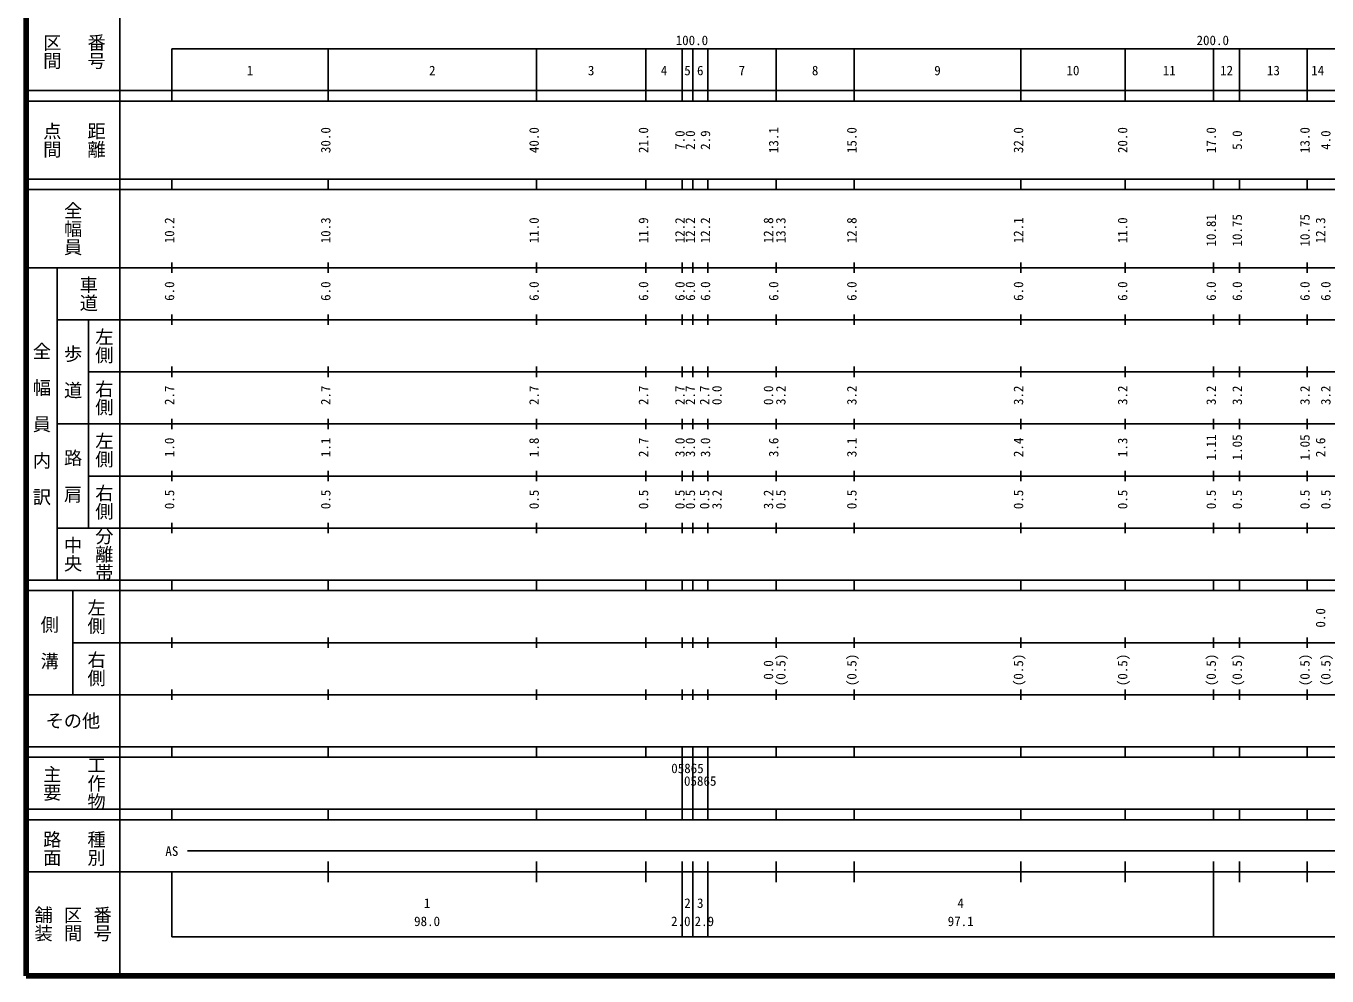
# Model space of a CAD drawing. Units: millimetres on the paper, enlarged 1000 times. Extents: x 40000 to 680000, y 20000 to 380000.
# Drawn here: x 40000 to 289777, y 20000 to 202409 of the extents above; entities that cross this region are included whole.
import ezdxf
from ezdxf.enums import TextEntityAlignment as Align

# ---------------------------------------------------------------- set-up
doc = ezdxf.new("R2010")
doc.units = ezdxf.units.MM
doc.header["$LTSCALE"] = 1000
doc.layers.add('M-TTL', color=2, linetype='Continuous', lineweight=140)
doc.layers.add('M-TTL-BAND', color=7, linetype='Continuous', lineweight=25)
doc.styles.add('@ＭＳ ゴシック', font='')
doc.styles.add('ＭＳ ゴシック', font='')
doc.styles.get('@ＭＳ ゴシック').set_extended_font_data('@MS Gothic')
doc.styles.get('ＭＳ ゴシック').set_extended_font_data('MS Gothic')

msp = doc.modelspace()

# ---------------------------------------------------------------- linework, layer by layer
at = {"layer": 'M-TTL'}
for p, q in [((40000, 380000), (40000, 20000)), ((40000, 20000), (680000, 20000))]:
    msp.add_line(p, q, dxfattribs=at)
at = {"layer": 'M-TTL-BAND'}
for p, q in [((58000, 370000), (58000, 20000)), ((68000, 198000), (579000, 198000)), ((68000, 198000), (68000, 188000)), ((98000, 188000), (98000, 198000)), ((138000, 188000), (138000, 198000)), ((159000, 188000), (159000, 198000)), ((166000, 188000), (166000, 198000)), ((168000, 188000), (168000, 198000)), ((170900, 188000), (170900, 198000)), ((184000, 188000), (184000, 198000)), ((199000, 188000), (199000, 198000)), ((231000, 188000), (231000, 198000)), ((251000, 188000), (251000, 198000)), ((268000, 188000), (268000, 198000)), ((273000, 188000), (273000, 198000)), ((286000, 188000), (286000, 198000)), ((40000, 190000), (579000, 190000)), ((40000, 188000), (579000, 188000)), ((40000, 173000), (579000, 173000)), ((68000, 171000), (68000, 173000)), ((98000, 171000), (98000, 173000)), ((138000, 171000), (138000, 173000)), ((159000, 171000), (159000, 173000)), ((166000, 171000), (166000, 173000)), ((168000, 171000), (168000, 173000)), ((170900, 171000), (170900, 173000)), ((184000, 171000), (184000, 173000)), ((199000, 171000), (199000, 173000)), ((231000, 171000), (231000, 173000)), ((251000, 171000), (251000, 173000)), ((268000, 171000), (268000, 173000)), ((273000, 171000), (273000, 173000)), ((286000, 171000), (286000, 173000)), ((40000, 171000), (579000, 171000)), ((40000, 156000), (579000, 156000)), ((46000, 96000), (46000, 156000)), ((68000, 155000), (68000, 157000)), ((98000, 155000), (98000, 157000)), ((138000, 155000), (138000, 157000)), ((159000, 155000), (159000, 157000)), ((166000, 155000), (166000, 157000)), ((168000, 155000), (168000, 157000)), ((170900, 155000), (170900, 157000)), ((184000, 155000), (184000, 157000)), ((199000, 155000), (199000, 157000)), ((231000, 155000), (231000, 157000)), ((251000, 155000), (251000, 157000)), ((268000, 155000), (268000, 157000)), ((273000, 155000), (273000, 157000)), ((286000, 155000), (286000, 157000)), ((46000, 146000), (579000, 146000)), ((52000, 146000), (52000, 106000)), ((68000, 145000), (68000, 147000)), ((98000, 145000), (98000, 147000)), ((138000, 145000), (138000, 147000)), ((159000, 145000), (159000, 147000)), ((166000, 145000), (166000, 147000)), ((168000, 145000), (168000, 147000)), ((170900, 145000), (170900, 147000)), ((184000, 145000), (184000, 147000)), ((199000, 145000), (199000, 147000)), ((231000, 145000), (231000, 147000)), ((251000, 145000), (251000, 147000)), ((268000, 145000), (268000, 147000)), ((273000, 145000), (273000, 147000)), ((286000, 145000), (286000, 147000)), ((52000, 136000), (579000, 136000)), ((68000, 135000), (68000, 137000)), ((98000, 135000), (98000, 137000)), ((138000, 135000), (138000, 137000)), ((159000, 135000), (159000, 137000)), ((166000, 135000), (166000, 137000)), ((168000, 135000), (168000, 137000)), ((170900, 135000), (170900, 137000)), ((184000, 135000), (184000, 137000)), ((199000, 135000), (199000, 137000)), ((231000, 135000), (231000, 137000)), ((251000, 135000), (251000, 137000)), ((268000, 135000), (268000, 137000)), ((273000, 135000), (273000, 137000)), ((286000, 135000), (286000, 137000)), ((46000, 126000), (579000, 126000)), ((68000, 125000), (68000, 127000)), ((98000, 125000), (98000, 127000)), ((138000, 125000), (138000, 127000)), ((159000, 125000), (159000, 127000)), ((166000, 125000), (166000, 127000)), ((168000, 125000), (168000, 127000)), ((170900, 125000), (170900, 127000)), ((184000, 125000), (184000, 127000)), ((199000, 125000), (199000, 127000)), ((231000, 125000), (231000, 127000)), ((251000, 125000), (251000, 127000)), ((268000, 125000), (268000, 127000)), ((273000, 125000), (273000, 127000)), ((286000, 125000), (286000, 127000)), ((52000, 116000), (579000, 116000)), ((68000, 115000), (68000, 117000)), ((98000, 115000), (98000, 117000)), ((138000, 115000), (138000, 117000)), ((159000, 115000), (159000, 117000)), ((166000, 115000), (166000, 117000)), ((168000, 115000), (168000, 117000)), ((170900, 115000), (170900, 117000)), ((184000, 115000), (184000, 117000)), ((199000, 115000), (199000, 117000)), ((231000, 115000), (231000, 117000)), ((251000, 115000), (251000, 117000)), ((268000, 115000), (268000, 117000)), ((273000, 115000), (273000, 117000)), ((286000, 115000), (286000, 117000)), ((46000, 106000), (579000, 106000)), ((68000, 105000), (68000, 107000)), ((98000, 105000), (98000, 107000)), ((138000, 105000), (138000, 107000)), ((159000, 105000), (159000, 107000)), ((166000, 105000), (166000, 107000)), ((168000, 105000), (168000, 107000)), ((170900, 105000), (170900, 107000)), ((184000, 105000), (184000, 107000)), ((199000, 105000), (199000, 107000)), ((231000, 105000), (231000, 107000)), ((251000, 105000), (251000, 107000)), ((268000, 105000), (268000, 107000)), ((273000, 105000), (273000, 107000)), ((286000, 105000), (286000, 107000)), ((40000, 96000), (579000, 96000)), ((68000, 94000), (68000, 96000)), ((98000, 94000), (98000, 96000)), ((138000, 94000), (138000, 96000)), ((159000, 94000), (159000, 96000)), ((166000, 94000), (166000, 96000)), ((168000, 94000), (168000, 96000)), ((170900, 94000), (170900, 96000)), ((184000, 94000), (184000, 96000)), ((199000, 94000), (199000, 96000)), ((231000, 94000), (231000, 96000)), ((251000, 94000), (251000, 96000)), ((268000, 94000), (268000, 96000)), ((273000, 94000), (273000, 96000)), ((286000, 94000), (286000, 96000)), ((40000, 94000), (579000, 94000)), ((49000, 94000), (49000, 74000)), ((68000, 83000), (68000, 85000)), ((98000, 83000), (98000, 85000)), ((138000, 83000), (138000, 85000)), ((159000, 83000), (159000, 85000)), ((166000, 83000), (166000, 85000)), ((168000, 83000), (168000, 85000)), ((170900, 83000), (170900, 85000)), ((184000, 83000), (184000, 85000)), ((199000, 83000), (199000, 85000)), ((231000, 83000), (231000, 85000)), ((251000, 83000), (251000, 85000)), ((268000, 83000), (268000, 85000)), ((273000, 83000), (273000, 85000)), ((286000, 83000), (286000, 85000)), ((49000, 84000), (579000, 84000)), ((68000, 73000), (68000, 75000)), ((98000, 73000), (98000, 75000)), ((138000, 73000), (138000, 75000)), ((159000, 73000), (159000, 75000)), ((166000, 73000), (166000, 75000)), ((168000, 73000), (168000, 75000)), ((170900, 73000), (170900, 75000)), ((184000, 73000), (184000, 75000)), ((199000, 73000), (199000, 75000)), ((231000, 73000), (231000, 75000)), ((251000, 73000), (251000, 75000)), ((268000, 73000), (268000, 75000)), ((273000, 73000), (273000, 75000)), ((286000, 73000), (286000, 75000)), ((40000, 74000), (579000, 74000)), ((40000, 64000), (579000, 64000)), ((68000, 62000), (68000, 64000)), ((98000, 62000), (98000, 64000)), ((138000, 62000), (138000, 64000)), ((159000, 62000), (159000, 64000)), ((166000, 62000), (166000, 64000)), ((168000, 62000), (168000, 64000)), ((170900, 62000), (170900, 64000)), ((184000, 62000), (184000, 64000)), ((199000, 62000), (199000, 64000)), ((231000, 62000), (231000, 64000)), ((251000, 62000), (251000, 64000)), ((268000, 62000), (268000, 64000)), ((273000, 62000), (273000, 64000)), ((286000, 62000), (286000, 64000)), ((40000, 62000), (579000, 62000)), ((166000, 52000), (166000, 62000)), ((168000, 52000), (168000, 62000)), ((168000, 52000), (168000, 62000)), ((170900, 52000), (170900, 62000)), ((40000, 52000), (579000, 52000)), ((40000, 50000), (579000, 50000)), ((68000, 50000), (68000, 52000)), ((98000, 50000), (98000, 52000)), ((138000, 50000), (138000, 52000)), ((159000, 50000), (159000, 52000)), ((166000, 50000), (166000, 52000)), ((168000, 50000), (168000, 52000)), ((170900, 50000), (170900, 52000)), ((184000, 50000), (184000, 52000)), ((199000, 50000), (199000, 52000)), ((231000, 50000), (231000, 52000)), ((251000, 50000), (251000, 52000)), ((268000, 50000), (268000, 52000)), ((273000, 50000), (273000, 52000)), ((286000, 50000), (286000, 52000)), ((71000, 44000), (419000, 44000)), ((40000, 40000), (579000, 40000)), ((68000, 40000), (68000, 27500)), ((98000, 38000), (98000, 42000)), ((138000, 38000), (138000, 42000)), ((159000, 38000), (159000, 42000)), ((166000, 27500), (166000, 42000)), ((168000, 27500), (168000, 42000)), ((170900, 27500), (170900, 42000)), ((184000, 38000), (184000, 42000)), ((199000, 38000), (199000, 42000)), ((231000, 38000), (231000, 42000)), ((251000, 38000), (251000, 42000)), ((268000, 27500), (268000, 42000)), ((273000, 38000), (273000, 42000)), ((286000, 38000), (286000, 42000)), ((68000, 27500), (579000, 27500))]:
    msp.add_line(p, q, dxfattribs=at)

# ---------------------------------------------------------------- texts
at = {"layer": 'M-TTL-BAND', "style": '@ＭＳ ゴシック'}
for s, p in [('区間', (45000, 197500)), ('番号', (53500, 197500)), ('点間', (45000, 180500)), ('距離', (53500, 180500)), ('全幅員', (49000, 163500)), ('車道', (52000, 151000)), ('左側', (55000, 141000)), ('全\u3000幅\u3000員\u3000内\u3000訳', (43000, 126000)), ('歩\u3000道', (49000, 136000)), ('右側', (55000, 131000)), ('左側', (55000, 121000)), ('路\u3000肩', (49000, 116000)), ('右側', (55000, 111000)), ('分離帯', (55000, 101000)), ('中央', (49000, 101000)), ('左側', (53500, 89000)), ('側\u3000溝', (44500, 84000)), ('右側', (53500, 79000)), ('主要', (45000, 57000)), ('工作物', (53500, 57000)), ('路面', (45000, 44500)), ('種別', (53500, 44500)), ('舗装', (43333, 30000)), ('区間', (49000, 30000)), ('番号', (54667, 30000))]:
    msp.add_text(s, height=2566, rotation=270, dxfattribs=at).set_placement(p, align=Align.MIDDLE_CENTER)
at = {"layer": 'M-TTL-BAND', "style": 'ＭＳ ゴシック'}
for s, p in [('100.0', (167844, 198195)), ('200.0', (267844, 198195)), ('1', (83000, 192405)), ('2', (118000, 192405)), ('3', (148500, 192405)), ('4', (162500, 192405)), ('5', (167000, 192405)), ('6', (169450, 192405)), ('7', (177450, 192405)), ('8', (191500, 192405)), ('9', (215000, 192405)), ('10', (241000, 192405)), ('11', (259500, 192405)), ('12', (270500, 192405)), ('13', (279500, 192405)), ('14', (288000, 192405)), ('AS', (68000, 42500)), ('1', (117000, 32523)), ('2', (167000, 32523)), ('3', (169450, 32523)), ('4', (219450, 32523)), ('98.0', (117000, 29033)), ('2.0', (165717, 29033)), ('2.9', (170228, 29033)), ('97.1', (219450, 29033))]:
    msp.add_text(s, height=1833, dxfattribs=at).set_placement(p, align=Align.BOTTOM_CENTER)
for s, p in [('30.0', (99000, 180500)), ('40.0', (139000, 180500)), ('21.0', (160000, 180500)), ('13.1', (185000, 180500)), ('15.0', (200000, 180500)), ('32.0', (232000, 180500)), ('20.0', (252000, 180500)), ('17.0', (269000, 180500)), ('13.0', (287000, 180500)), ('7.0', (167000, 180500)), ('2.0', (169000, 180500)), ('2.9', (171900, 180500)), ('5.0', (274000, 180500)), ('4.0', (291000, 180500)), ('10.2', (69000, 163174)), ('10.3', (99000, 163174)), ('11.0', (139000, 163174)), ('11.9', (160000, 163174)), ('12.2', (167000, 163174)), ('12.2', (169000, 163174)), ('12.2', (171900, 163174)), ('12.8', (184000, 163174)), ('13.3', (186370, 163174)), ('12.8', (200000, 163174)), ('12.1', (232000, 163174)), ('11.0', (252000, 163174)), ('10.81', (269000, 163174)), ('10.75', (274000, 163174)), ('10.75', (287000, 163174)), ('12.3', (290000, 163174)), ('6.0', (69000, 151500)), ('6.0', (99000, 151500)), ('6.0', (139000, 151500)), ('6.0', (160000, 151500)), ('6.0', (167000, 151500)), ('6.0', (169000, 151500)), ('6.0', (171900, 151500)), ('6.0', (185000, 151500)), ('6.0', (200000, 151500)), ('6.0', (232000, 151500)), ('6.0', (252000, 151500)), ('6.0', (269000, 151500)), ('6.0', (274000, 151500)), ('6.0', (287000, 151500)), ('6.0', (291000, 151500)), ('2.7', (69000, 131500)), ('2.7', (99000, 131500)), ('2.7', (139000, 131500)), ('2.7', (160000, 131500)), ('2.7', (167000, 131500)), ('2.7', (169000, 131500)), ('2.7', (171735, 131500)), ('0.0', (174105, 131500)), ('0.0', (184000, 131500)), ('3.2', (186370, 131500)), ('3.2', (200000, 131500)), ('3.2', (232000, 131500)), ('3.2', (252000, 131500)), ('3.2', (269000, 131500)), ('3.2', (274000, 131500)), ('3.2', (287000, 131500)), ('3.2', (291000, 131500)), ('1.0', (69000, 121500)), ('1.1', (99000, 121500)), ('1.8', (139000, 121500)), ('2.7', (160000, 121500)), ('3.0', (167000, 121500)), ('3.0', (169000, 121500)), ('3.0', (171900, 121500)), ('3.6', (185000, 121500)), ('3.1', (200000, 121500)), ('2.4', (232000, 121500)), ('1.3', (252000, 121500)), ('1.11', (269000, 121500)), ('1.05', (274000, 121500)), ('1.05', (287000, 121500)), ('2.6', (290000, 121500)), ('0.5', (69000, 111500)), ('0.5', (99000, 111500)), ('0.5', (139000, 111500)), ('0.5', (160000, 111500)), ('0.5', (167000, 111500)), ('0.5', (169000, 111500)), ('0.5', (171735, 111500)), ('3.2', (174105, 111500)), ('3.2', (184000, 111500)), ('0.5', (186370, 111500)), ('0.5', (200000, 111500)), ('0.5', (232000, 111500)), ('0.5', (252000, 111500)), ('0.5', (269000, 111500)), ('0.5', (274000, 111500)), ('0.5', (287000, 111500)), ('0.5', (291000, 111500)), ('0.0', (290000, 88764)), ('0.0', (184000, 78764)), ('(0.5)', (186370, 78764)), ('(0.5)', (200000, 78764)), ('(0.5)', (232000, 78764)), ('(0.5)', (252000, 78764)), ('(0.5)', (269000, 78764)), ('(0.5)', (274000, 78764)), ('(0.5)', (287000, 78764)), ('(0.5)', (291000, 78764))]:
    msp.add_text(s, height=1833, rotation=90, dxfattribs=at).set_placement(p, align=Align.BOTTOM_CENTER)
msp.add_text('その他', height=2566, dxfattribs=at).set_placement((49000, 69000), align=Align.MIDDLE_CENTER)
for p in [(163875, 58405), (166325, 55975)]:
    msp.add_text('05865', height=1833, dxfattribs=at).set_placement(p, align=Align.BOTTOM_LEFT)

doc.saveas('drawing.dxf')
